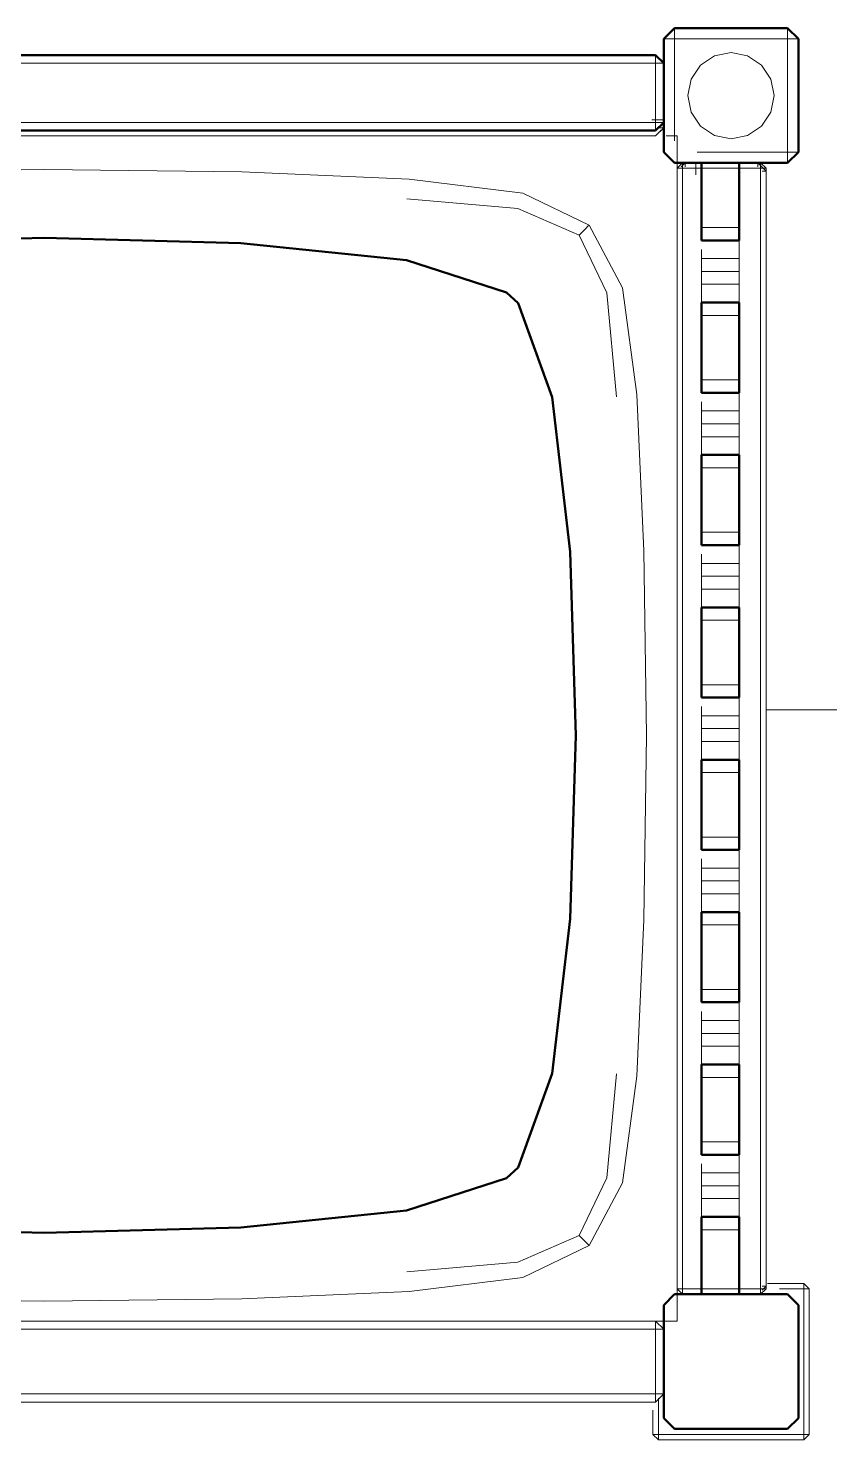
# Model space of a CAD drawing. Header units: metres. Extents: x 10 to 831, y 10 to 584.
# Drawn here: x 653.17 to 663.09, y 457.63 to 475.1 of the extents above; entities that cross this region are included whole.
import ezdxf

# ---------------------------------------------------------------- set-up
doc = ezdxf.new("R2010")
doc.units = ezdxf.units.M
doc.layers.add('CUT', color=7, linetype='Continuous', lineweight=50)
doc.layers.add('VIS', color=8, linetype='Continuous', lineweight=13)

msp = doc.modelspace()

# ---------------------------------------------------------------- linework, layer by layer
at = {"layer": 'CUT'}
for p, q in [((661.033, 474.967), (661.167, 475.1)), ((661.167, 475.1), (662.567, 475.1)), ((662.567, 475.1), (662.7, 474.967)), ((661.033, 473.567), (661.033, 474.967)), ((662.7, 474.967), (662.7, 473.567)), ((645.8, 474.767), (660.933, 474.767)), ((660.933, 474.767), (661.033, 474.667)), ((661.033, 474.667), (661.033, 473.933)), ((661.033, 473.933), (660.933, 473.833)), ((660.933, 473.833), (645.8, 473.833)), ((661.167, 473.433), (661.033, 473.567)), ((662.7, 473.567), (662.567, 473.433)), ((662.567, 473.433), (661.167, 473.433)), ((661.5, 472.984), (661.5, 473.433)), ((661.5, 473.433), (661.967, 473.433)), ((661.967, 473.433), (661.967, 472.984)), ((661.5, 472.634), (661.5, 472.984)), ((661.967, 472.984), (661.967, 472.634)), ((650.933, 472.441), (653.367, 472.505)), ((653.367, 472.505), (655.8, 472.441)), ((661.5, 472.586), (661.5, 472.634)), ((661.5, 472.492), (661.5, 472.586)), ((661.5, 472.475), (661.5, 472.492)), ((661.967, 472.475), (661.5, 472.475)), ((661.967, 472.634), (661.967, 472.586)), ((661.967, 472.586), (661.967, 472.492)), ((661.967, 472.492), (661.967, 472.475)), ((655.8, 472.441), (657.851, 472.228)), ((657.851, 472.228), (659.09, 471.829)), ((659.09, 471.829), (659.232, 471.696)), ((659.232, 471.696), (659.653, 470.535)), ((661.5, 471.689), (661.5, 471.706)), ((661.5, 471.706), (661.967, 471.706)), ((661.5, 471.325), (661.5, 471.689)), ((661.967, 471.706), (661.967, 471.689)), ((661.967, 471.689), (661.967, 471.325)), ((661.5, 470.971), (661.5, 471.325)), ((661.967, 471.325), (661.967, 470.971)), ((661.5, 470.606), (661.5, 470.971)), ((661.967, 470.971), (661.967, 470.606)), ((661.5, 470.589), (661.5, 470.606)), ((661.967, 470.589), (661.5, 470.589)), ((661.967, 470.606), (661.967, 470.589)), ((659.653, 470.535), (659.876, 468.62)), ((661.5, 469.803), (661.5, 469.82)), ((661.5, 469.82), (661.967, 469.82)), ((661.5, 469.439), (661.5, 469.803)), ((661.967, 469.82), (661.967, 469.803)), ((661.967, 469.803), (661.967, 469.439)), ((661.5, 469.085), (661.5, 469.439)), ((661.967, 469.439), (661.967, 469.085)), ((661.5, 468.72), (661.5, 469.085)), ((661.967, 469.085), (661.967, 468.72)), ((661.5, 468.704), (661.5, 468.72)), ((661.967, 468.704), (661.5, 468.704)), ((661.967, 468.72), (661.967, 468.704)), ((659.876, 468.62), (659.944, 466.35)), ((661.5, 467.918), (661.5, 467.934)), ((661.5, 467.934), (661.967, 467.934)), ((661.967, 467.934), (661.967, 467.918)), ((661.5, 467.553), (661.5, 467.918)), ((661.967, 467.918), (661.967, 467.553)), ((661.5, 467.199), (661.5, 467.553)), ((661.967, 467.553), (661.967, 467.199)), ((661.5, 466.835), (661.5, 467.199)), ((661.967, 467.199), (661.967, 466.835)), ((661.5, 466.818), (661.5, 466.835)), ((661.967, 466.818), (661.5, 466.818)), ((661.967, 466.835), (661.967, 466.818)), ((659.944, 466.35), (659.876, 464.08)), ((661.5, 466.032), (661.5, 466.049)), ((661.5, 466.049), (661.967, 466.049)), ((661.5, 465.668), (661.5, 466.032)), ((661.967, 466.049), (661.967, 466.032)), ((661.967, 466.032), (661.967, 465.668)), ((661.5, 465.313), (661.5, 465.668)), ((661.967, 465.668), (661.967, 465.313)), ((661.5, 464.949), (661.5, 465.313)), ((661.967, 465.313), (661.967, 464.949)), ((661.5, 464.932), (661.5, 464.949)), ((661.967, 464.932), (661.5, 464.932)), ((661.967, 464.949), (661.967, 464.932)), ((661.5, 464.146), (661.5, 464.163)), ((661.5, 464.163), (661.967, 464.163)), ((661.5, 463.782), (661.5, 464.146)), ((661.967, 464.163), (661.967, 464.146)), ((661.967, 464.146), (661.967, 463.782)), ((659.876, 464.08), (659.653, 462.165)), ((661.5, 463.428), (661.5, 463.782)), ((661.967, 463.782), (661.967, 463.428)), ((661.5, 463.063), (661.5, 463.428)), ((661.967, 463.428), (661.967, 463.063)), ((661.5, 463.047), (661.5, 463.063)), ((661.967, 463.047), (661.5, 463.047)), ((661.967, 463.063), (661.967, 463.047)), ((661.5, 462.261), (661.5, 462.277)), ((661.5, 462.277), (661.967, 462.277)), ((661.5, 461.896), (661.5, 462.261)), ((661.967, 462.277), (661.967, 462.261)), ((661.967, 462.261), (661.967, 461.896)), ((659.653, 462.165), (659.232, 461.004)), ((661.5, 461.542), (661.5, 461.896)), ((661.967, 461.896), (661.967, 461.542)), ((661.5, 461.178), (661.5, 461.542)), ((661.967, 461.542), (661.967, 461.178)), ((661.5, 461.161), (661.5, 461.178)), ((661.967, 461.161), (661.5, 461.161)), ((661.967, 461.178), (661.967, 461.161)), ((659.232, 461.004), (659.09, 460.871)), ((659.09, 460.871), (657.851, 460.472)), ((657.851, 460.472), (655.8, 460.259)), ((653.367, 460.195), (650.933, 460.259)), ((655.8, 460.259), (653.367, 460.195)), ((661.967, 460.392), (661.5, 460.392)), ((661.5, 460.392), (661.5, 460.375)), ((661.5, 460.375), (661.5, 460.281)), ((661.5, 460.281), (661.5, 460.232)), ((661.967, 460.375), (661.967, 460.392)), ((661.967, 460.281), (661.967, 460.375)), ((661.967, 460.232), (661.967, 460.281)), ((661.5, 460.232), (661.5, 459.883)), ((661.967, 459.883), (661.967, 460.232)), ((661.5, 459.883), (661.5, 459.433)), ((661.967, 459.433), (661.967, 459.883)), ((661.033, 459.3), (661.167, 459.433)), ((661.167, 459.433), (662.567, 459.433)), ((661.5, 459.433), (661.967, 459.433)), ((662.567, 459.433), (662.7, 459.3)), ((661.033, 457.9), (661.033, 459.3)), ((662.7, 459.3), (662.7, 457.9)), ((661.167, 457.767), (661.033, 457.9)), ((662.7, 457.9), (662.567, 457.767)), ((662.567, 457.767), (661.167, 457.767))]:
    msp.add_line(p, q, dxfattribs=at)
at = {"layer": 'VIS'}
for p, q in [((661.033, 474.967), (661.167, 475.1)), ((661.033, 474.967), (661.167, 475.1)), ((661.167, 475.1), (661.167, 474.967)), ((661.167, 475.1), (662.567, 475.1)), ((661.167, 475.1), (661.167, 475.1)), ((661.167, 475.1), (662.567, 475.1)), ((662.567, 475.1), (662.7, 474.967)), ((662.567, 474.967), (662.567, 475.1)), ((662.567, 475.1), (662.567, 475.1)), ((662.7, 474.967), (662.567, 475.1)), ((661.167, 474.967), (661.033, 474.967)), ((661.033, 473.847), (661.033, 474.967)), ((661.033, 474.967), (661.033, 474.967)), ((661.033, 473.567), (661.033, 474.967)), ((661.167, 474.967), (661.167, 473.707)), ((662.567, 474.967), (661.167, 474.967)), ((662.7, 474.967), (662.567, 474.967)), ((662.567, 473.567), (662.567, 474.967)), ((662.7, 474.967), (662.7, 473.567)), ((662.7, 474.967), (662.7, 474.967)), ((662.7, 474.967), (662.7, 473.567)), ((660.933, 474.767), (645.8, 474.767)), ((645.8, 474.767), (660.933, 474.767)), ((645.8, 474.767), (660.933, 474.767)), ((645.8, 474.767), (660.933, 474.767)), ((661.033, 474.667), (660.933, 474.767)), ((660.933, 474.767), (660.933, 474.667)), ((660.933, 474.767), (661.033, 474.667)), ((660.933, 474.767), (660.933, 474.767)), ((660.933, 474.767), (661.033, 474.667)), ((660.933, 474.667), (660.933, 474.767)), ((660.933, 474.767), (660.933, 474.767)), ((661.033, 474.667), (660.933, 474.767)), ((661.49, 474.644), (661.663, 474.759)), ((661.663, 474.759), (661.867, 474.8)), ((661.867, 474.8), (662.071, 474.759)), ((662.071, 474.759), (662.244, 474.644)), ((645.8, 474.667), (660.933, 474.667)), ((660.933, 474.667), (645.8, 474.667)), ((660.933, 474.667), (661.033, 474.667)), ((660.933, 474.667), (660.933, 474)), ((661.033, 474.667), (660.933, 474.667)), ((660.933, 473.933), (660.933, 474.667)), ((661.033, 474.667), (660.983, 474.667)), ((661.033, 473.867), (661.033, 474.667)), ((661.033, 474.667), (661.033, 473.867)), ((661.033, 474.667), (661.033, 474.667)), ((661.033, 474.667), (661.033, 474.667)), ((661.033, 474.667), (661.033, 473.933)), ((661.033, 474.667), (661.033, 473.933)), ((661.374, 474.471), (661.49, 474.644)), ((662.244, 474.644), (662.359, 474.471)), ((661.033, 474.567), (661.033, 474.567)), ((661.033, 474.567), (661.033, 473.967)), ((661.333, 474.267), (661.374, 474.471)), ((662.359, 474.471), (662.4, 474.267)), ((661.374, 474.063), (661.333, 474.267)), ((662.4, 474.267), (662.359, 474.063)), ((661.49, 473.89), (661.374, 474.063)), ((662.359, 474.063), (662.244, 473.89)), ((645.8, 473.933), (660.933, 473.933)), ((661.033, 473.967), (660.887, 473.967)), ((660.933, 473.933), (661.033, 473.933)), ((661.033, 473.933), (660.933, 473.833)), ((660.933, 473.833), (660.933, 473.933)), ((661.033, 473.933), (660.933, 473.833)), ((661.033, 473.967), (661.033, 473.967)), ((661.033, 473.933), (661.033, 473.933)), ((661.663, 473.774), (661.49, 473.89)), ((662.244, 473.89), (662.071, 473.774)), ((660.933, 473.833), (645.8, 473.833)), ((660.933, 473.833), (645.8, 473.833)), ((645.8, 473.767), (660.933, 473.767)), ((660.933, 473.767), (661.033, 473.867)), ((660.933, 473.833), (660.933, 473.833)), ((660.933, 473.767), (660.933, 473.767)), ((661.033, 473.867), (660.983, 473.867)), ((661.033, 473.867), (660.983, 473.817)), ((661.033, 473.867), (661.033, 473.867)), ((661.2, 473.767), (661.065, 473.767)), ((661.2, 473.5), (661.2, 473.767)), ((661.2, 473.767), (661.2, 473.367)), ((661.2, 473.767), (661.2, 473.767)), ((661.867, 473.733), (661.663, 473.774)), ((662.071, 473.774), (661.867, 473.733)), ((661.033, 473.567), (661.033, 473.567)), ((661.167, 473.433), (661.033, 473.567)), ((661.447, 473.567), (662.567, 473.567)), ((662.567, 473.567), (662.7, 473.567)), ((662.7, 473.567), (662.567, 473.433)), ((662.567, 473.433), (662.567, 473.567)), ((662.7, 473.567), (662.567, 473.433)), ((662.7, 473.567), (662.7, 473.567)), ((653.367, 473.352), (650.919, 473.323)), ((655.814, 473.323), (653.367, 473.352)), ((661.167, 473.433), (661.167, 473.433)), ((662.567, 473.433), (661.167, 473.433)), ((661.267, 473.433), (661.2, 473.367)), ((661.2, 473.367), (661.267, 473.367)), ((661.2, 473.367), (661.2, 459.5)), ((661.3, 473.433), (661.25, 473.383)), ((661.267, 473.433), (661.267, 473.4)), ((661.267, 473.367), (661.267, 473.433)), ((661.267, 473.433), (662.233, 473.433)), ((662.233, 473.433), (661.267, 473.433)), ((661.267, 473.433), (661.267, 473.433)), ((661.267, 473.367), (662.233, 473.367)), ((661.267, 459.5), (661.267, 473.367)), ((661.3, 473.433), (661.3, 473.383)), ((661.3, 473.433), (661.3, 473.433)), ((661.3, 473.433), (662.2, 473.433)), ((662.2, 473.433), (661.3, 473.433)), ((662.567, 473.433), (661.307, 473.433)), ((661.433, 473.433), (661.433, 473.287)), ((661.433, 473.433), (661.433, 473.433)), ((661.967, 473.433), (661.433, 473.433)), ((661.5, 473.433), (661.5, 473.433)), ((661.5, 473.433), (661.5, 472.76)), ((661.5, 473.433), (661.967, 473.433)), ((661.5, 473.433), (661.5, 472.984)), ((661.5, 473.433), (661.967, 473.433)), ((661.967, 473.433), (661.967, 473.433)), ((661.967, 459.433), (661.967, 473.433)), ((661.967, 473.433), (661.967, 473.433)), ((661.967, 472.984), (661.967, 473.433)), ((662.3, 473.333), (662.2, 473.433)), ((662.2, 473.433), (662.2, 473.383)), ((662.2, 473.433), (662.3, 473.333)), ((662.2, 473.433), (662.2, 473.433)), ((662.233, 473.433), (662.3, 473.367)), ((662.3, 473.367), (662.233, 473.433)), ((662.233, 473.433), (662.233, 473.367)), ((662.233, 473.433), (662.233, 473.433)), ((662.233, 473.367), (662.3, 473.367)), ((662.233, 473.367), (662.233, 459.5)), ((662.3, 473.367), (662.267, 473.367)), ((662.3, 473.367), (662.3, 459.5)), ((662.3, 459.5), (662.3, 473.367)), ((662.3, 473.367), (662.3, 473.367)), ((662.567, 473.433), (662.567, 473.433)), ((657.884, 473.234), (655.814, 473.323)), ((657.884, 473.234), (659.29, 473.06)), ((662.3, 473.333), (662.25, 473.333)), ((662.3, 473.333), (662.3, 459.533)), ((662.3, 473.333), (662.3, 473.333)), ((662.3, 459.533), (662.3, 473.333)), ((660.112, 472.664), (659.29, 473.06)), ((657.855, 472.987), (659.228, 472.868)), ((659.987, 472.541), (659.228, 472.868)), ((661.5, 472.634), (661.5, 472.984)), ((661.967, 472.984), (661.967, 472.634)), ((660.065, 472.617), (660.1, 472.653)), ((660.1, 472.653), (660.112, 472.664)), ((660.112, 472.664), (660.106, 472.658)), ((660.524, 471.887), (660.112, 472.664)), ((650.933, 472.441), (653.367, 472.505)), ((653.367, 472.505), (655.8, 472.441)), ((660.065, 472.617), (659.987, 472.541)), ((660.33, 471.825), (659.987, 472.541)), ((661.5, 472.634), (661.5, 472.475)), ((661.967, 472.634), (661.5, 472.634)), ((661.5, 472.586), (661.5, 472.634)), ((661.5, 472.586), (661.5, 472.492)), ((661.5, 472.475), (661.5, 472.492)), ((661.967, 472.475), (661.5, 472.475)), ((661.5, 472.475), (661.5, 472.475)), ((661.5, 472.475), (661.967, 472.475)), ((661.967, 472.475), (661.733, 472.475)), ((661.967, 472.475), (661.733, 472.475)), ((661.967, 472.634), (661.967, 472.475)), ((661.967, 472.475), (661.967, 472.634)), ((661.967, 472.586), (661.967, 472.634)), ((661.967, 472.492), (661.967, 472.586)), ((661.967, 472.475), (661.967, 472.492)), ((661.967, 472.475), (661.967, 472.475)), ((661.967, 472.475), (661.967, 472.25)), ((661.967, 472.475), (661.967, 472.475)), ((655.8, 472.441), (657.851, 472.228)), ((661.5, 472.25), (661.5, 472.362)), ((659.09, 471.829), (657.851, 472.228)), ((661.5, 472.09), (661.5, 472.25)), ((661.967, 472.25), (661.5, 472.25)), ((661.967, 472.25), (661.967, 472.09)), ((661.5, 471.931), (661.5, 472.09)), ((661.5, 472.09), (661.967, 472.09)), ((661.967, 472.09), (661.967, 471.931)), ((659.232, 471.696), (659.09, 471.829)), ((660.451, 470.539), (660.33, 471.825)), ((660.701, 470.568), (660.524, 471.887)), ((661.5, 471.706), (661.5, 471.931)), ((661.967, 471.931), (661.5, 471.931)), ((661.967, 471.931), (661.967, 471.706)), ((659.653, 470.535), (659.232, 471.696)), ((661.5, 471.547), (661.5, 471.706)), ((661.5, 471.706), (661.5, 471.706)), ((661.5, 471.706), (661.5, 471.706)), ((661.5, 471.706), (661.5, 471.547)), ((661.967, 471.706), (661.5, 471.706)), ((661.967, 471.706), (661.5, 471.706)), ((661.967, 471.706), (661.5, 471.706)), ((661.5, 471.706), (661.5, 471.689)), ((661.5, 471.706), (661.967, 471.706)), ((661.5, 471.325), (661.5, 471.689)), ((661.967, 471.706), (661.967, 471.706)), ((661.967, 471.706), (661.967, 471.547)), ((661.967, 471.547), (661.967, 471.706)), ((661.967, 471.706), (661.967, 471.706)), ((661.967, 471.706), (661.967, 471.689)), ((661.967, 471.325), (661.967, 471.689)), ((661.967, 471.547), (661.5, 471.547)), ((661.5, 470.971), (661.5, 471.325)), ((661.5, 471.28), (661.5, 470.876)), ((661.967, 471.325), (661.967, 470.971)), ((661.5, 470.606), (661.5, 470.971)), ((661.967, 470.606), (661.967, 470.971)), ((661.5, 470.749), (661.5, 470.589)), ((661.967, 470.749), (661.5, 470.749)), ((661.967, 470.749), (661.967, 470.589)), ((661.967, 470.589), (661.967, 470.749)), ((660.701, 470.568), (660.789, 468.634)), ((661.5, 470.589), (661.5, 470.606)), ((661.967, 470.589), (661.5, 470.589)), ((661.5, 470.589), (661.5, 470.589)), ((661.5, 470.589), (661.967, 470.589)), ((661.967, 470.589), (661.733, 470.589)), ((661.967, 470.589), (661.733, 470.589)), ((661.967, 470.589), (661.967, 470.606)), ((661.967, 470.589), (661.967, 470.589)), ((661.967, 470.589), (661.967, 470.364)), ((661.967, 470.589), (661.967, 470.589)), ((659.653, 470.535), (659.876, 468.62)), ((661.5, 470.364), (661.5, 470.477)), ((661.5, 470.205), (661.5, 470.364)), ((661.967, 470.364), (661.5, 470.364)), ((661.5, 470.045), (661.5, 470.205)), ((661.5, 470.205), (661.967, 470.205)), ((661.967, 470.364), (661.967, 470.205)), ((661.967, 470.205), (661.967, 470.045)), ((661.5, 469.82), (661.5, 470.045)), ((661.967, 470.045), (661.5, 470.045)), ((661.967, 470.045), (661.967, 469.82)), ((661.5, 469.661), (661.5, 469.82)), ((661.5, 469.82), (661.5, 469.82)), ((661.5, 469.82), (661.5, 469.82)), ((661.5, 469.82), (661.5, 469.661)), ((661.967, 469.82), (661.5, 469.82)), ((661.967, 469.82), (661.5, 469.82)), ((661.967, 469.82), (661.5, 469.82)), ((661.5, 469.82), (661.5, 469.803)), ((661.5, 469.82), (661.967, 469.82)), ((661.5, 469.439), (661.5, 469.803)), ((661.967, 469.82), (661.967, 469.82)), ((661.967, 469.82), (661.967, 469.661)), ((661.967, 469.661), (661.967, 469.82)), ((661.967, 469.82), (661.967, 469.82)), ((661.967, 469.82), (661.967, 469.803)), ((661.967, 469.439), (661.967, 469.803)), ((661.967, 469.661), (661.5, 469.661)), ((661.5, 469.085), (661.5, 469.439)), ((661.5, 469.395), (661.5, 468.991)), ((661.967, 469.439), (661.967, 469.085)), ((661.5, 468.72), (661.5, 469.085)), ((661.967, 468.72), (661.967, 469.085)), ((661.5, 468.863), (661.5, 468.704)), ((661.967, 468.863), (661.5, 468.863)), ((661.967, 468.863), (661.967, 468.704)), ((661.967, 468.704), (661.967, 468.863)), ((660.819, 466.35), (660.789, 468.634)), ((661.5, 468.704), (661.5, 468.72)), ((661.967, 468.704), (661.5, 468.704)), ((661.5, 468.704), (661.5, 468.704)), ((661.5, 468.704), (661.967, 468.704)), ((661.967, 468.704), (661.733, 468.704)), ((661.967, 468.704), (661.733, 468.704)), ((661.967, 468.704), (661.967, 468.72)), ((661.967, 468.704), (661.967, 468.704)), ((661.967, 468.704), (661.967, 468.478)), ((661.967, 468.704), (661.967, 468.704)), ((659.876, 468.62), (659.944, 466.35)), ((661.5, 468.478), (661.5, 468.591)), ((661.5, 468.319), (661.5, 468.478)), ((661.967, 468.478), (661.5, 468.478)), ((661.967, 468.478), (661.967, 468.319)), ((661.5, 468.16), (661.5, 468.319)), ((661.5, 468.319), (661.967, 468.319)), ((661.967, 468.319), (661.967, 468.16)), ((661.5, 467.934), (661.5, 468.16)), ((661.967, 468.16), (661.5, 468.16)), ((661.967, 468.16), (661.967, 467.934)), ((661.5, 467.775), (661.5, 467.934)), ((661.5, 467.934), (661.5, 467.934)), ((661.5, 467.934), (661.5, 467.934)), ((661.5, 467.934), (661.5, 467.775)), ((661.967, 467.934), (661.5, 467.934)), ((661.967, 467.934), (661.5, 467.934)), ((661.967, 467.934), (661.5, 467.934)), ((661.5, 467.934), (661.5, 467.918)), ((661.5, 467.934), (661.967, 467.934)), ((661.967, 467.934), (661.967, 467.934)), ((661.967, 467.934), (661.967, 467.775)), ((661.967, 467.775), (661.967, 467.934)), ((661.967, 467.934), (661.967, 467.934)), ((661.967, 467.934), (661.967, 467.918)), ((661.5, 467.553), (661.5, 467.918)), ((661.967, 467.775), (661.5, 467.775)), ((661.967, 467.553), (661.967, 467.918)), ((661.5, 467.199), (661.5, 467.553)), ((661.5, 467.51), (661.5, 467.106)), ((661.967, 467.553), (661.967, 467.199)), ((661.5, 466.835), (661.5, 467.199)), ((661.967, 466.835), (661.967, 467.199)), ((661.5, 466.977), (661.5, 466.818)), ((661.967, 466.977), (661.5, 466.977)), ((661.967, 466.977), (661.967, 466.818)), ((661.967, 466.818), (661.967, 466.977)), ((661.5, 466.818), (661.5, 466.835)), ((661.967, 466.818), (661.5, 466.818)), ((661.5, 466.818), (661.5, 466.818)), ((661.5, 466.818), (661.967, 466.818)), ((661.967, 466.818), (661.733, 466.818)), ((661.967, 466.818), (661.733, 466.818)), ((661.967, 466.818), (661.967, 466.835)), ((661.967, 466.818), (661.967, 466.818)), ((661.967, 466.818), (661.967, 466.593)), ((661.967, 466.818), (661.967, 466.818)), ((661.5, 466.593), (661.5, 466.705)), ((661.5, 466.433), (661.5, 466.593)), ((661.967, 466.593), (661.5, 466.593)), ((661.967, 466.593), (661.967, 466.433)), ((667.509, 466.667), (662.298, 466.667)), ((662.432, 466.667), (667.643, 466.667)), ((661.5, 466.274), (661.5, 466.433)), ((661.967, 466.433), (661.5, 466.433)), ((661.967, 466.433), (661.967, 466.274)), ((659.944, 466.35), (659.876, 464.08)), ((660.789, 464.066), (660.819, 466.35)), ((661.5, 466.049), (661.5, 466.274)), ((661.967, 466.274), (661.5, 466.274)), ((661.967, 466.274), (661.967, 466.049)), ((661.5, 465.889), (661.5, 466.049)), ((661.5, 466.049), (661.5, 466.049)), ((661.5, 466.049), (661.5, 466.049)), ((661.5, 466.049), (661.5, 465.889)), ((661.5, 466.049), (661.967, 466.049)), ((661.967, 466.049), (661.5, 466.049)), ((661.967, 466.049), (661.5, 466.049)), ((661.5, 466.049), (661.5, 466.032)), ((661.5, 466.049), (661.967, 466.049)), ((661.5, 465.668), (661.5, 466.032)), ((661.967, 466.049), (661.967, 466.049)), ((661.967, 466.049), (661.967, 465.889)), ((661.967, 465.889), (661.967, 466.049)), ((661.967, 466.049), (661.967, 466.049)), ((661.967, 466.049), (661.967, 466.032)), ((661.967, 465.668), (661.967, 466.032)), ((661.967, 465.889), (661.5, 465.889)), ((661.5, 465.313), (661.5, 465.668)), ((661.967, 465.668), (661.967, 465.313)), ((661.5, 465.626), (661.5, 465.222)), ((661.5, 464.949), (661.5, 465.313)), ((661.967, 464.949), (661.967, 465.313)), ((661.5, 465.092), (661.5, 464.932)), ((661.967, 465.092), (661.5, 465.092)), ((661.967, 465.092), (661.967, 464.932)), ((661.967, 464.932), (661.967, 465.092)), ((661.5, 464.932), (661.5, 464.949)), ((661.967, 464.932), (661.5, 464.932)), ((661.5, 464.932), (661.5, 464.932)), ((661.5, 464.932), (661.967, 464.932)), ((661.5, 464.707), (661.5, 464.82)), ((661.967, 464.932), (661.733, 464.932)), ((661.967, 464.932), (661.733, 464.932)), ((661.967, 464.932), (661.967, 464.949)), ((661.967, 464.932), (661.967, 464.932)), ((661.967, 464.932), (661.967, 464.707)), ((661.967, 464.932), (661.967, 464.932)), ((661.5, 464.548), (661.5, 464.707)), ((661.967, 464.707), (661.5, 464.707)), ((661.967, 464.707), (661.967, 464.548)), ((661.5, 464.388), (661.5, 464.548)), ((661.5, 464.548), (661.967, 464.548)), ((661.967, 464.548), (661.967, 464.388)), ((661.5, 464.163), (661.5, 464.388)), ((661.967, 464.388), (661.5, 464.388)), ((661.967, 464.388), (661.967, 464.163)), ((661.5, 464.004), (661.5, 464.163)), ((661.5, 464.163), (661.5, 464.163)), ((661.5, 464.163), (661.5, 464.163)), ((661.5, 464.163), (661.5, 464.004)), ((661.967, 464.163), (661.5, 464.163)), ((661.967, 464.163), (661.5, 464.163)), ((661.967, 464.163), (661.5, 464.163)), ((661.5, 464.163), (661.5, 464.146)), ((661.5, 464.163), (661.967, 464.163)), ((661.5, 463.782), (661.5, 464.146)), ((661.967, 464.163), (661.967, 464.163)), ((661.967, 464.163), (661.967, 464.004)), ((661.967, 464.004), (661.967, 464.163)), ((661.967, 464.163), (661.967, 464.163)), ((661.967, 464.163), (661.967, 464.146)), ((661.967, 463.782), (661.967, 464.146)), ((659.876, 464.08), (659.653, 462.165)), ((660.701, 462.132), (660.789, 464.066)), ((661.967, 464.004), (661.5, 464.004)), ((661.5, 463.428), (661.5, 463.782)), ((661.5, 463.741), (661.5, 463.337)), ((661.967, 463.782), (661.967, 463.428)), ((661.5, 463.063), (661.5, 463.428)), ((661.967, 463.063), (661.967, 463.428)), ((661.5, 463.206), (661.5, 463.047)), ((661.967, 463.206), (661.5, 463.206)), ((661.5, 463.047), (661.5, 463.063)), ((661.967, 463.047), (661.5, 463.047)), ((661.5, 463.047), (661.5, 463.047)), ((661.5, 463.047), (661.967, 463.047)), ((661.967, 463.047), (661.733, 463.047)), ((661.967, 463.047), (661.733, 463.047)), ((661.967, 463.206), (661.967, 463.047)), ((661.967, 463.047), (661.967, 463.206)), ((661.967, 463.047), (661.967, 463.063)), ((661.967, 463.047), (661.967, 463.047)), ((661.967, 463.047), (661.967, 462.821)), ((661.967, 463.047), (661.967, 463.047)), ((661.5, 462.821), (661.5, 462.934)), ((661.5, 462.662), (661.5, 462.821)), ((661.967, 462.821), (661.5, 462.821)), ((661.967, 462.821), (661.967, 462.662)), ((661.5, 462.503), (661.5, 462.662)), ((661.5, 462.662), (661.967, 462.662)), ((661.967, 462.662), (661.967, 462.503)), ((661.5, 462.277), (661.5, 462.503)), ((661.967, 462.503), (661.5, 462.503)), ((661.967, 462.503), (661.967, 462.277)), ((661.5, 462.118), (661.5, 462.277)), ((661.5, 462.277), (661.5, 462.277)), ((661.5, 462.277), (661.5, 462.277)), ((661.5, 462.277), (661.5, 462.118)), ((661.967, 462.277), (661.5, 462.277)), ((661.967, 462.277), (661.5, 462.277)), ((661.967, 462.277), (661.5, 462.277)), ((661.5, 462.277), (661.5, 462.261)), ((661.5, 462.277), (661.967, 462.277)), ((661.5, 461.896), (661.5, 462.261)), ((661.967, 462.277), (661.967, 462.277)), ((661.967, 462.277), (661.967, 462.118)), ((661.967, 462.118), (661.967, 462.277)), ((661.967, 462.277), (661.967, 462.277)), ((661.967, 462.277), (661.967, 462.261)), ((661.967, 461.896), (661.967, 462.261)), ((659.232, 461.004), (659.653, 462.165)), ((660.451, 462.161), (660.33, 460.875)), ((660.701, 462.132), (660.524, 460.813)), ((661.967, 462.118), (661.5, 462.118)), ((661.5, 461.542), (661.5, 461.896)), ((661.5, 461.856), (661.5, 461.453)), ((661.967, 461.896), (661.967, 461.542)), ((661.5, 461.178), (661.5, 461.542)), ((661.967, 461.178), (661.967, 461.542)), ((661.5, 461.32), (661.5, 461.161)), ((661.967, 461.32), (661.5, 461.32)), ((661.967, 461.32), (661.967, 461.161)), ((661.967, 461.161), (661.967, 461.32)), ((661.5, 461.161), (661.5, 461.178)), ((661.967, 461.161), (661.5, 461.161)), ((661.5, 461.161), (661.5, 461.161)), ((661.5, 461.161), (661.967, 461.161)), ((661.967, 461.161), (661.733, 461.161)), ((661.967, 461.161), (661.733, 461.161)), ((661.967, 461.161), (661.967, 461.178)), ((661.967, 461.161), (661.967, 461.161)), ((661.967, 461.161), (661.967, 460.936)), ((661.967, 461.161), (661.967, 461.161)), ((659.09, 460.871), (659.232, 461.004)), ((661.5, 460.936), (661.5, 461.048)), ((657.851, 460.472), (659.09, 460.871)), ((659.987, 460.159), (660.33, 460.875)), ((660.524, 460.813), (660.112, 460.036)), ((661.5, 460.776), (661.5, 460.936)), ((661.967, 460.936), (661.5, 460.936)), ((661.5, 460.617), (661.5, 460.776)), ((661.5, 460.776), (661.967, 460.776)), ((661.967, 460.936), (661.967, 460.776)), ((661.967, 460.776), (661.967, 460.617)), ((661.5, 460.392), (661.5, 460.617)), ((661.967, 460.617), (661.5, 460.617)), ((661.967, 460.617), (661.967, 460.392)), ((657.851, 460.472), (655.8, 460.259)), ((653.367, 460.195), (650.933, 460.259)), ((655.8, 460.259), (653.367, 460.195)), ((661.5, 460.232), (661.5, 460.392)), ((661.5, 460.392), (661.5, 460.392)), ((661.5, 460.392), (661.5, 460.392)), ((661.5, 460.392), (661.5, 460.232)), ((661.967, 460.392), (661.5, 460.392)), ((661.967, 460.392), (661.5, 460.392)), ((661.967, 460.392), (661.5, 460.392)), ((661.5, 460.392), (661.5, 460.375)), ((661.5, 460.392), (661.967, 460.392)), ((661.5, 460.375), (661.5, 460.281)), ((661.5, 460.281), (661.5, 460.232)), ((661.967, 460.392), (661.967, 460.392)), ((661.967, 460.392), (661.967, 460.232)), ((661.967, 460.232), (661.967, 460.392)), ((661.967, 460.392), (661.967, 460.392)), ((661.967, 460.392), (661.967, 460.375)), ((661.967, 460.375), (661.967, 460.281)), ((661.967, 460.281), (661.967, 460.232)), ((659.228, 459.832), (659.987, 460.159)), ((660.065, 460.083), (659.987, 460.159)), ((660.065, 460.083), (660.1, 460.048)), ((661.967, 460.232), (661.5, 460.232)), ((661.5, 459.883), (661.5, 460.232)), ((661.967, 459.883), (661.967, 460.232)), ((660.112, 460.036), (659.29, 459.64)), ((660.112, 460.036), (660.1, 460.048)), ((661.5, 459.972), (661.5, 459.433)), ((657.855, 459.713), (659.228, 459.832)), ((661.5, 459.883), (661.5, 459.433)), ((661.967, 459.883), (661.967, 459.433)), ((657.884, 459.466), (659.29, 459.64)), ((662.767, 459.567), (662.317, 459.567)), ((662.467, 459.567), (662.767, 459.567)), ((662.833, 459.5), (662.767, 459.567)), ((662.767, 459.567), (662.767, 459.5)), ((662.767, 459.567), (662.833, 459.5)), ((662.767, 459.567), (662.767, 459.567)), ((650.919, 459.377), (653.367, 459.348)), ((653.367, 459.348), (655.814, 459.377)), ((657.884, 459.466), (655.814, 459.377)), ((661.033, 459.3), (661.167, 459.433)), ((661.167, 459.433), (661.167, 459.433)), ((661.167, 459.433), (662.567, 459.433)), ((661.2, 459.1), (661.2, 459.5)), ((661.267, 459.5), (661.2, 459.5)), ((661.2, 459.5), (661.267, 459.433)), ((661.2, 459.5), (661.2, 459.5)), ((661.267, 459.433), (661.267, 459.5)), ((662.233, 459.5), (661.267, 459.5)), ((661.267, 459.433), (661.428, 459.433)), ((661.967, 459.433), (661.5, 459.433)), ((661.5, 459.433), (661.5, 459.433)), ((661.5, 459.433), (661.967, 459.433)), ((661.967, 459.433), (661.967, 459.433)), ((662.233, 459.433), (662.3, 459.5)), ((662.3, 459.5), (662.233, 459.5)), ((662.233, 459.5), (662.233, 459.433)), ((662.233, 459.433), (662.233, 459.433)), ((662.3, 459.533), (662.25, 459.533)), ((662.3, 459.533), (662.25, 459.483)), ((662.3, 459.5), (662.267, 459.467)), ((662.3, 459.533), (662.3, 459.533)), ((662.3, 459.5), (662.3, 459.5)), ((662.467, 459.5), (662.767, 459.5)), ((662.567, 459.433), (662.567, 459.433)), ((662.7, 459.3), (662.567, 459.433)), ((662.767, 459.5), (662.833, 459.5)), ((662.767, 459.5), (662.767, 457.7)), ((662.833, 459.5), (662.8, 459.5)), ((662.833, 459.5), (662.833, 459.5)), ((662.833, 459.5), (662.833, 457.7)), ((662.833, 457.7), (662.833, 459.5)), ((661.033, 459.3), (661.033, 459.3)), ((661.033, 457.9), (661.033, 459.3)), ((661.2, 459.367), (661.2, 459.1)), ((662.7, 459.3), (662.7, 459.3)), ((662.7, 459.3), (662.7, 457.9)), ((645.533, 459.1), (661.2, 459.1)), ((660.933, 459.1), (645.8, 459.1)), ((661.033, 459), (660.933, 459.1)), ((660.933, 459.1), (660.933, 459)), ((661.2, 459.1), (661.065, 459.1)), ((661.2, 459.1), (661.2, 459.1)), ((645.8, 459), (660.933, 459)), ((660.933, 459), (661.033, 459)), ((660.933, 459), (660.933, 458.2)), ((661.033, 459), (660.983, 459)), ((661.033, 459), (661.033, 459)), ((661.033, 458.2), (661.033, 459)), ((661.033, 459), (661.033, 458.2)), ((661.033, 458.9), (661.033, 458.9)), ((660.933, 458.2), (645.8, 458.2)), ((660.933, 458.1), (661.033, 458.2)), ((661.033, 458.2), (660.933, 458.2)), ((660.933, 458.2), (660.933, 458.1)), ((661.033, 458.2), (660.983, 458.15)), ((661.033, 458.3), (661.033, 458.3)), ((661.033, 458.2), (661.033, 458.2)), ((645.8, 458.1), (660.933, 458.1)), ((660.9, 458), (660.9, 457.7)), ((660.933, 458.1), (660.933, 458.1)), ((660.967, 457.7), (660.967, 458.15)), ((661.033, 457.9), (661.033, 457.9)), ((661.167, 457.767), (661.033, 457.9)), ((662.7, 457.9), (662.567, 457.767)), ((662.7, 457.9), (662.7, 457.9)), ((660.967, 457.7), (660.9, 457.7)), ((660.9, 457.7), (660.967, 457.633)), ((660.9, 457.7), (660.9, 457.7)), ((660.967, 457.633), (660.967, 457.7)), ((662.767, 457.7), (660.967, 457.7)), ((660.967, 457.633), (662.767, 457.633)), ((661.167, 457.767), (661.167, 457.767)), ((662.567, 457.767), (661.167, 457.767)), ((662.567, 457.767), (662.567, 457.767)), ((662.767, 457.633), (662.833, 457.7)), ((662.833, 457.7), (662.767, 457.7)), ((662.767, 457.7), (662.767, 457.633)), ((662.767, 457.633), (662.767, 457.633)), ((662.833, 457.7), (662.8, 457.667)), ((662.833, 457.7), (662.833, 457.7))]:
    msp.add_line(p, q, dxfattribs=at)

doc.saveas('drawing.dxf')
